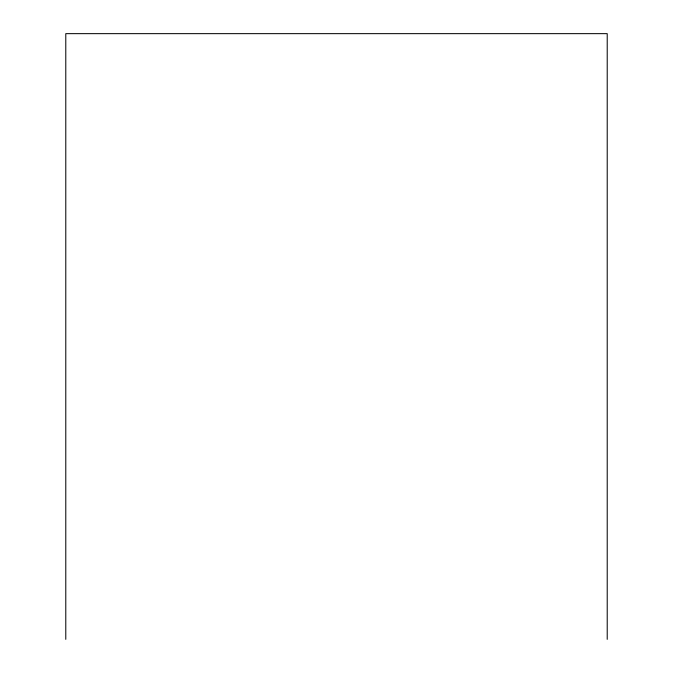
<?xml version="1.0" encoding="UTF-8"?>
<svg xmlns="http://www.w3.org/2000/svg" width="673" height="673" viewBox="0 0 673 673"><rect width="100%" height="100%" fill="white"/><g stroke="black" fill="none" stroke-linecap="round" stroke-linejoin="round"><path stroke-width="1.01" d="M607.214 639.35L607.214 33.65L65.786 33.65L65.786 639.35"/></g></svg>
